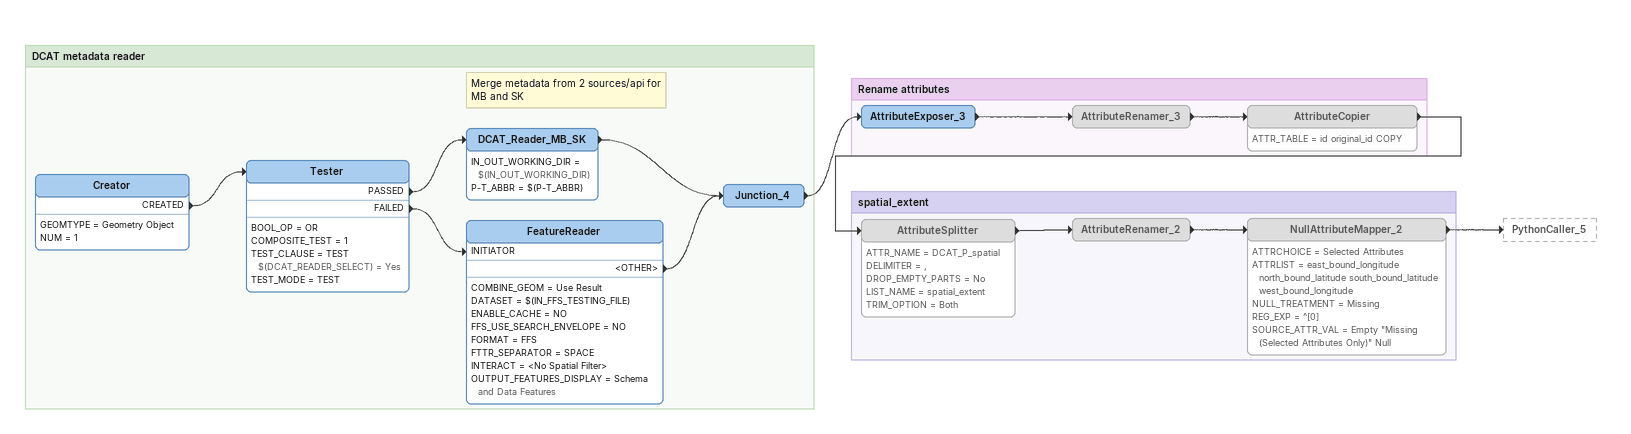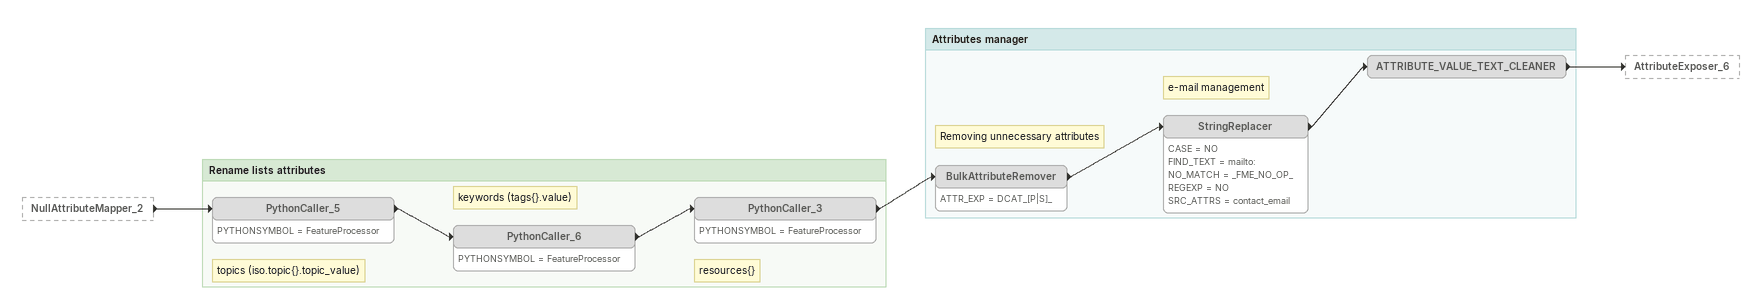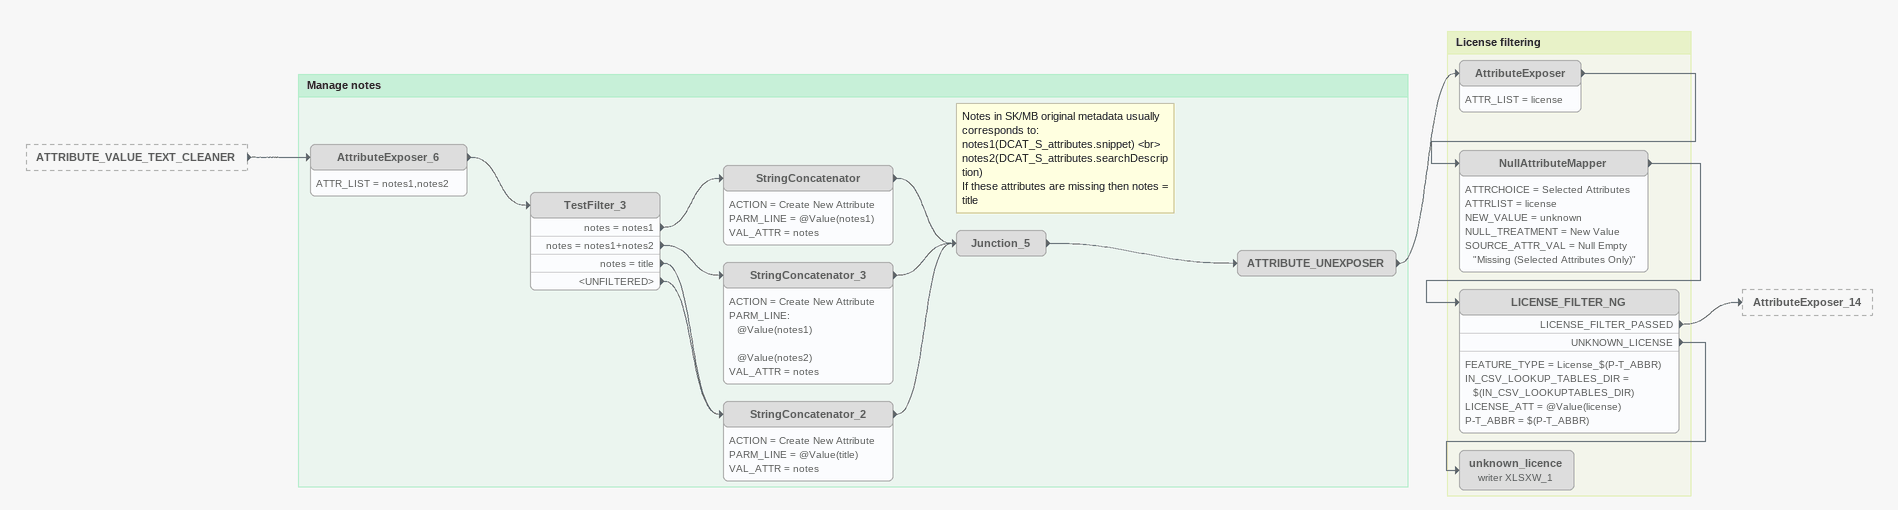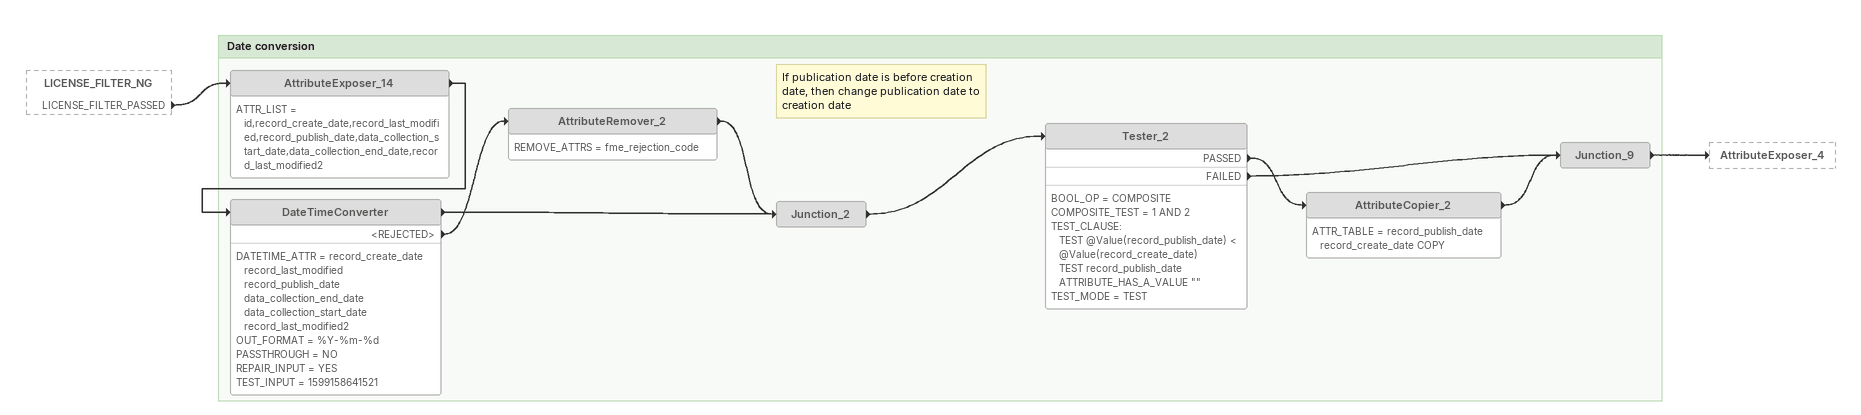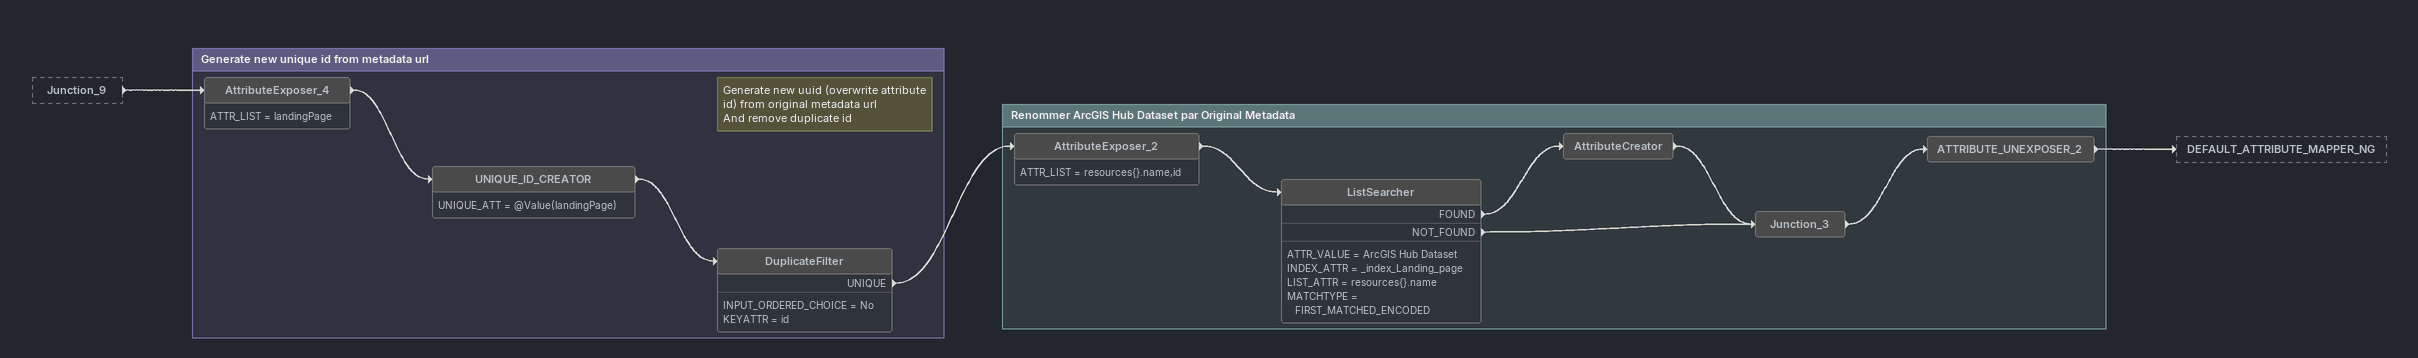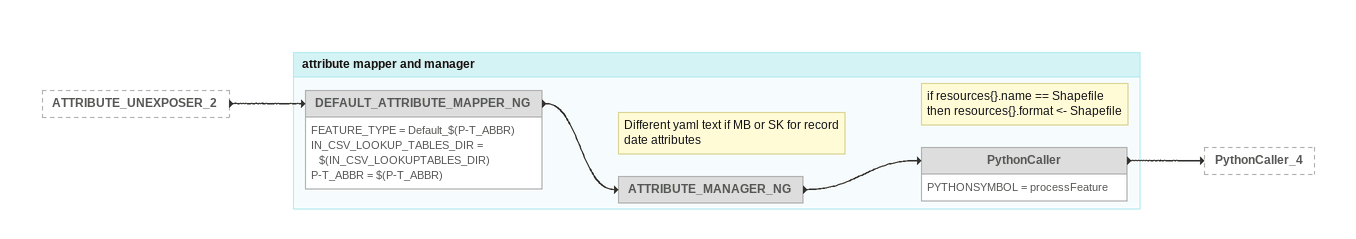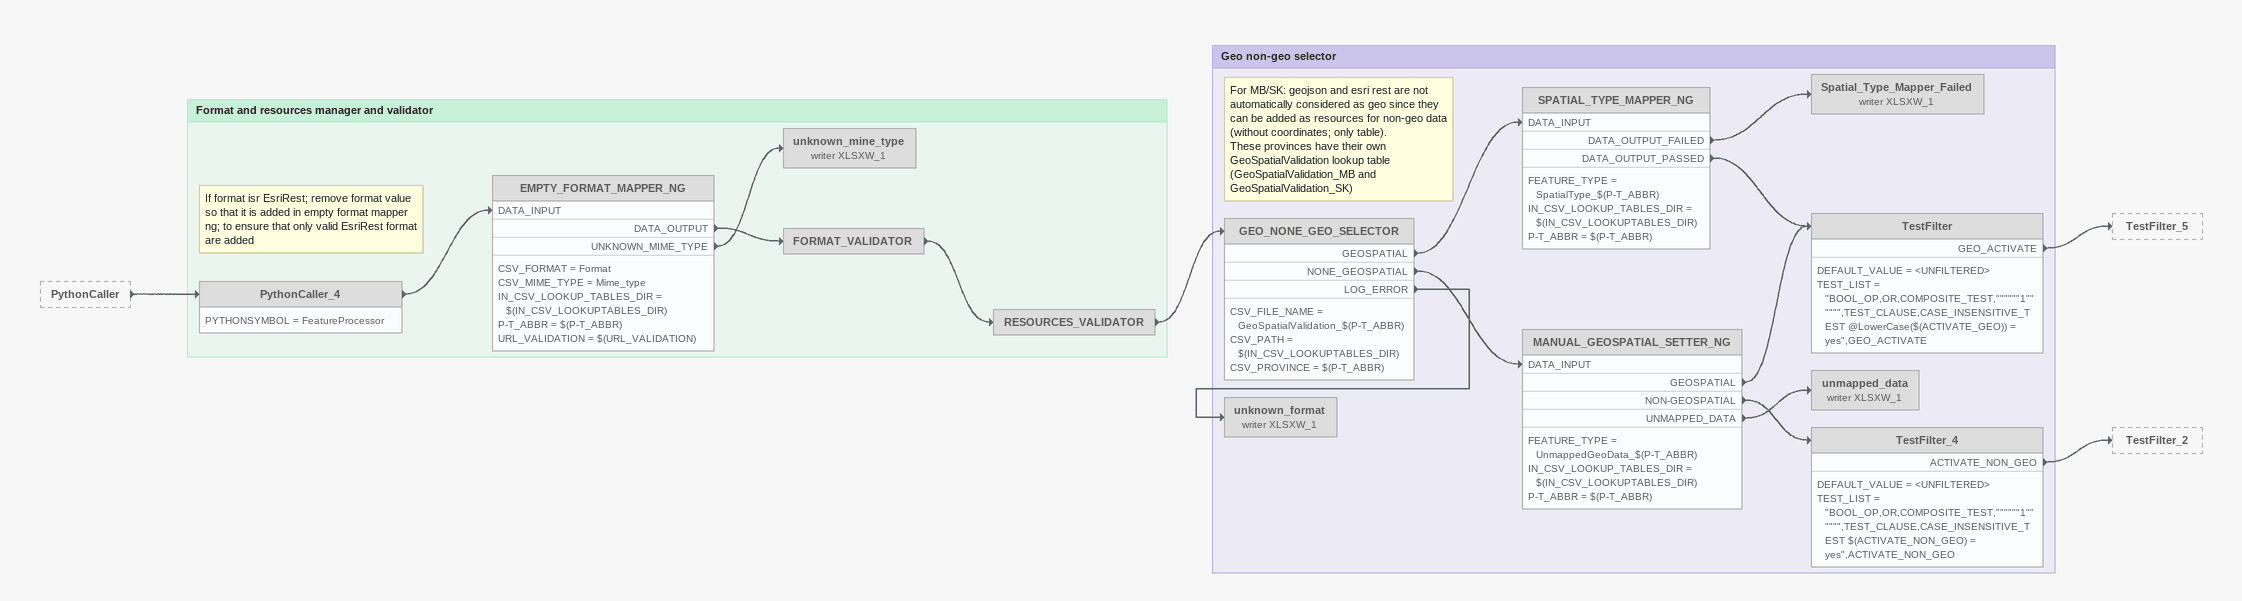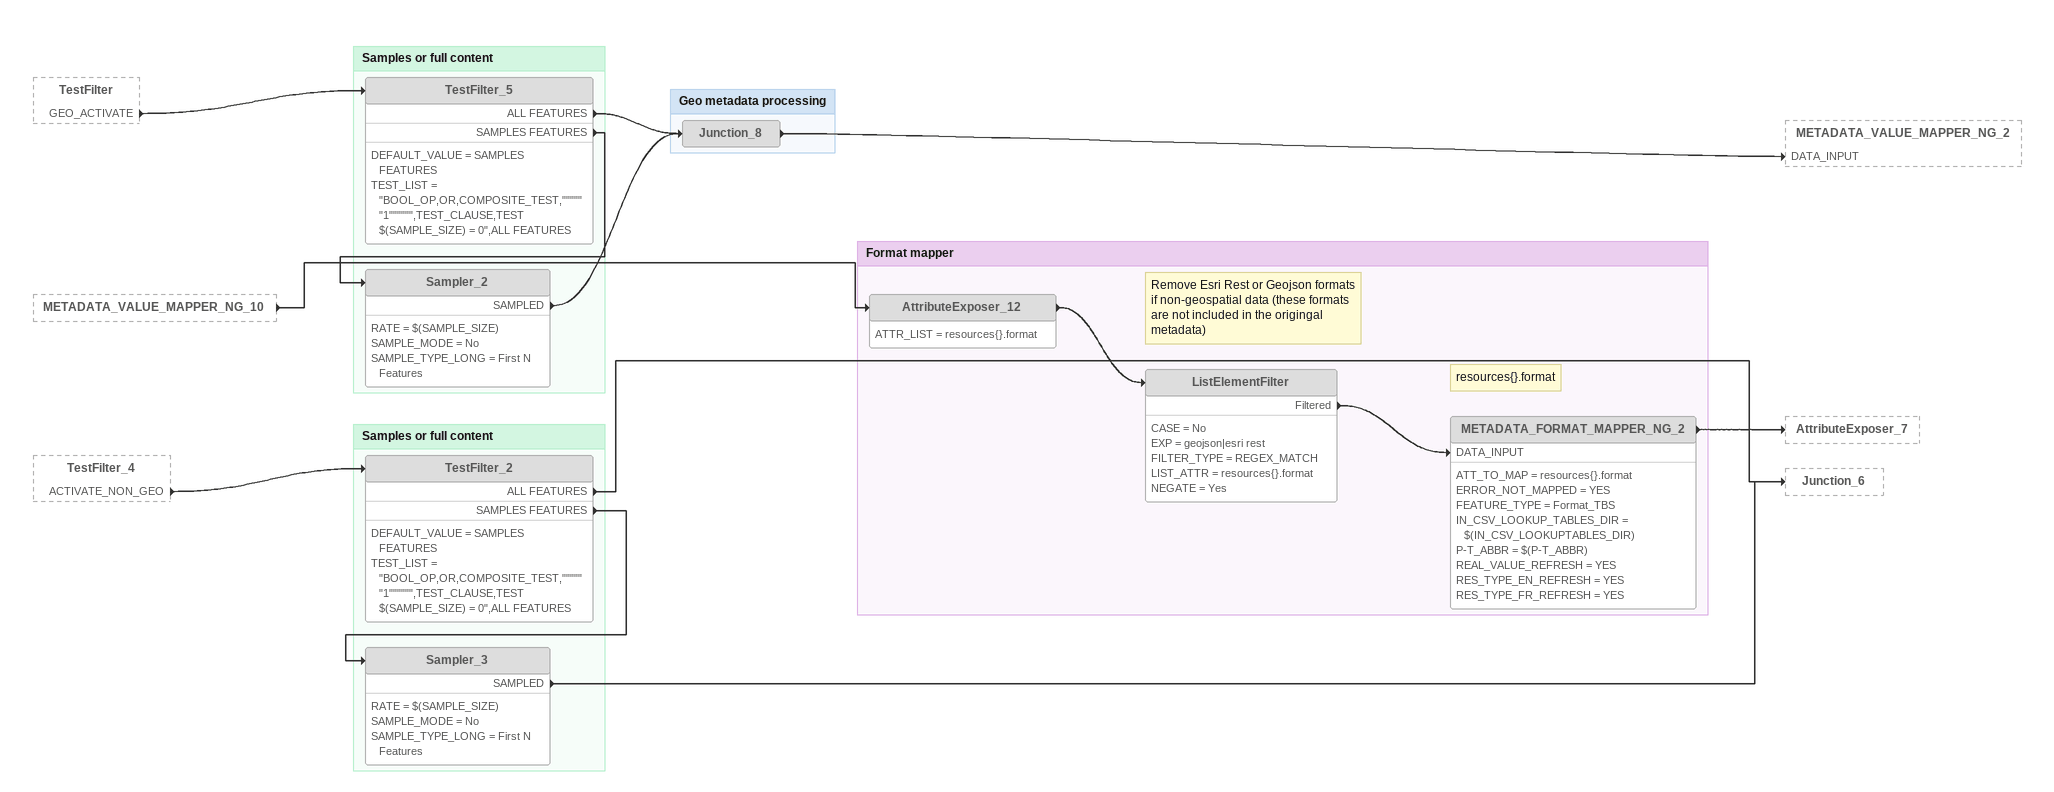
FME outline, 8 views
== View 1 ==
Bookmark: DCAT metadata reader
Creator
    GEOMTYPE = Geometry Object
    NUM = 1
    CREATED -> Tester
Tester
    BOOL_OP = OR
    COMPOSITE_TEST = 1
    TEST_CLAUSE = TEST $(DCAT_READER_SELECT) = Yes
    TEST_MODE = TEST
    PASSED -> DCAT_Reader_MB_SK
    FAILED -> FeatureReader [INITIATOR]
Note: Merge metadata from 2 sources/api for MB and SK
DCAT_Reader_MB_SK
    IN_OUT_WORKING_DIR = $(IN_OUT_WORKING_DIR)
    P-T_ABBR = $(P-T_ABBR)
    -> Junction_4
FeatureReader
    COMBINE_GEOM = Use Result
    DATASET = $(IN_FFS_TESTING_FILE)
    ENABLE_CACHE = NO
    FFS_USE_SEARCH_ENVELOPE = NO
    FORMAT = FFS
    FTTR_SEPARATOR = SPACE
    INTERACT = <No Spatial Filter>
    OUTPUT_FEATURES_DISPLAY = Schema and Data Features
    <OTHER> -> Junction_4
Junction_4
    -> AttributeExposer_3

Bookmark: Rename attributes
AttributeExposer_3
    -> AttributeRenamer_3
AttributeRenamer_3 [off]
    -> AttributeCopier
AttributeCopier [off]
    ATTR_TABLE = id original_id COPY
    -> AttributeSplitter

Bookmark: spatial_extent
AttributeSplitter [off]
    ATTR_NAME = DCAT_P_spatial
    DELIMITER = ,
    DROP_EMPTY_PARTS = No
    LIST_NAME = spatial_extent
    TRIM_OPTION = Both
    -> AttributeRenamer_2
AttributeRenamer_2 [off]
    -> NullAttributeMapper_2
NullAttributeMapper_2 [off]
    ATTRCHOICE = Selected Attributes
    ATTRLIST = east_bound_longitude north_bound_latitude south_bound_latitude west_bound_longitude
    NULL_TREATMENT = Missing
    REG_EXP = ^[0]
    SOURCE_ATTR_VAL = Empty "Missing (Selected Attributes Only)" Null
    -> PythonCaller_5

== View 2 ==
NullAttributeMapper_2 [outside]
    -> PythonCaller_5

Bookmark: Rename lists attributes
Note: topics (iso.topic{}.topic_value)
PythonCaller_5 [off]
    PYTHONSYMBOL = FeatureProcessor
    -> PythonCaller_6
Note: keywords (tags{}.value)
PythonCaller_6 [off]
    PYTHONSYMBOL = FeatureProcessor
    -> PythonCaller_3
Note: resources{}
PythonCaller_3 [off]
    PYTHONSYMBOL = FeatureProcessor
    -> BulkAttributeRemover

Bookmark: Attributes manager
Note: Removing unnecessary attributes
BulkAttributeRemover [off]
    ATTR_EXP = DCAT_[P|S]_
    -> StringReplacer
Note: e-mail management
StringReplacer [off]
    CASE = NO
    FIND_TEXT = mailto:
    NO_MATCH = _FME_NO_OP_
    REGEXP = NO
    SRC_ATTRS = contact_email
    -> ATTRIBUTE_VALUE_TEXT_CLEANER
ATTRIBUTE_VALUE_TEXT_CLEANER [off]
    -> AttributeExposer_6

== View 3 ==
ATTRIBUTE_VALUE_TEXT_CLEANER [outside]
    -> AttributeExposer_6

Bookmark: Manage notes
AttributeExposer_6 [off]
    ATTR_LIST = notes1,notes2
    -> TestFilter_3
TestFilter_3 [off]
    notes = notes1 -> StringConcatenator
    notes = notes1+notes2 -> StringConcatenator_3
    notes = title -> StringConcatenator_2
    <UNFILTERED> -> StringConcatenator_2
StringConcatenator [off]
    ACTION = Create New Attribute
    PARM_LINE = @Value(notes1)
    VAL_ATTR = notes
    -> Junction_5
StringConcatenator_3 [off]
    ACTION = Create New Attribute
    PARM_LINE:
      @Value(notes1)

      @Value(notes2)
    VAL_ATTR = notes
    -> Junction_5
StringConcatenator_2 [off]
    ACTION = Create New Attribute
    PARM_LINE = @Value(title)
    VAL_ATTR = notes
    -> Junction_5
Note: Notes in SK/MB original metadata usually corresponds to: notes1(DCAT_S_attributes.snippet) <br> notes2(DCAT_S_attributes.searchDescription) / If these attributes are missing then notes = title
Junction_5 [off]
    -> ATTRIBUTE_UNEXPOSER
ATTRIBUTE_UNEXPOSER [off]
    -> AttributeExposer

Bookmark: License filtering
AttributeExposer [off]
    ATTR_LIST = license
    -> NullAttributeMapper
NullAttributeMapper [off]
    ATTRCHOICE = Selected Attributes
    ATTRLIST = license
    NEW_VALUE = unknown
    NULL_TREATMENT = New Value
    SOURCE_ATTR_VAL = Null Empty "Missing (Selected Attributes Only)"
    -> LICENSE_FILTER_NG
LICENSE_FILTER_NG [off]
    FEATURE_TYPE = License_$(P-T_ABBR)
    IN_CSV_LOOKUP_TABLES_DIR = $(IN_CSV_LOOKUPTABLES_DIR)
    LICENSE_ATT = @Value(license)
    P-T_ABBR = $(P-T_ABBR)
    LICENSE_FILTER_PASSED -> AttributeExposer_14
    UNKNOWN_LICENSE -> unknown_licence (writer XLSXW_1)
unknown_licence (writer XLSXW_1) [off]

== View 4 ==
LICENSE_FILTER_NG [outside]
    LICENSE_FILTER_PASSED -> AttributeExposer_14

Bookmark: Date conversion
AttributeExposer_14 [off]
    ATTR_LIST = id,record_create_date,record_last_modified,record_publish_date,data_collection_start_date,data_collection_end_date,record_last_modified2
    -> DateTimeConverter
DateTimeConverter [off]
    DATETIME_ATTR = record_create_date record_last_modified record_publish_date data_collection_end_date data_collection_start_date record_last_modified2
    OUT_FORMAT = %Y-%m-%d
    PASSTHROUGH = NO
    REPAIR_INPUT = YES
    TEST_INPUT = 1599158641521
    -> Junction_2
    <REJECTED> -> AttributeRemover_2
AttributeRemover_2 [off]
    REMOVE_ATTRS = fme_rejection_code
    -> Junction_2
Junction_2 [off]
    -> Tester_2
Note: If publication date is before creation date, then change publication date to creation date
Tester_2 [off]
    BOOL_OP = COMPOSITE
    COMPOSITE_TEST = 1 AND 2
    TEST_CLAUSE:
      TEST @Value(record_publish_date) < @Value(record_create_date)
      TEST record_publish_date ATTRIBUTE_HAS_A_VALUE ""
    TEST_MODE = TEST
    PASSED -> AttributeCopier_2
    FAILED -> Junction_9
AttributeCopier_2 [off]
    ATTR_TABLE = record_publish_date record_create_date COPY
    -> Junction_9
Junction_9 [off]
    -> AttributeExposer_4

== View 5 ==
Junction_9 [outside]
    -> AttributeExposer_4

Bookmark: Generate new unique id from metadata url
AttributeExposer_4 [off]
    ATTR_LIST = landingPage
    -> UNIQUE_ID_CREATOR
Note: Generate new uuid (overwrite attribute id) from original metadata url / And remove duplicate id
UNIQUE_ID_CREATOR [off]
    UNIQUE_ATT = @Value(landingPage)
    -> DuplicateFilter
DuplicateFilter [off]
    INPUT_ORDERED_CHOICE = No
    KEYATTR = id
    UNIQUE -> AttributeExposer_2

Bookmark: Renommer ArcGIS Hub Dataset par Original Metadata
AttributeExposer_2 [off]
    ATTR_LIST = resources{}.name,id
    -> ListSearcher
ListSearcher [off]
    ATTR_VALUE = ArcGIS Hub Dataset
    INDEX_ATTR = _index_Landing_page
    LIST_ATTR = resources{}.name
    MATCHTYPE = FIRST_MATCHED_ENCODED
    FOUND -> AttributeCreator
    NOT_FOUND -> Junction_3
AttributeCreator [off]
    -> Junction_3
Junction_3 [off]
    -> ATTRIBUTE_UNEXPOSER_2
ATTRIBUTE_UNEXPOSER_2 [off]
    -> DEFAULT_ATTRIBUTE_MAPPER_NG

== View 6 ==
ATTRIBUTE_UNEXPOSER_2 [outside]
    -> DEFAULT_ATTRIBUTE_MAPPER_NG

Bookmark: attribute mapper and manager
DEFAULT_ATTRIBUTE_MAPPER_NG [off]
    FEATURE_TYPE = Default_$(P-T_ABBR)
    IN_CSV_LOOKUP_TABLES_DIR = $(IN_CSV_LOOKUPTABLES_DIR)
    P-T_ABBR = $(P-T_ABBR)
    -> ATTRIBUTE_MANAGER_NG
Note: Different yaml text if MB or SK for record date attributes
ATTRIBUTE_MANAGER_NG [off]
    -> PythonCaller
Note: if resources{}.name == Shapefile / then resources{}.format <- Shapefile
PythonCaller [off]
    PYTHONSYMBOL = processFeature
    -> PythonCaller_4

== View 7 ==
PythonCaller [outside]
    -> PythonCaller_4

Bookmark: Format and resources manager and validator
Note: If format isr EsriRest; remove format value so that it is added in empty format mapper ng; to ensure that only valid EsriRest format are added
PythonCaller_4 [off]
    PYTHONSYMBOL = FeatureProcessor
    -> EMPTY_FORMAT_MAPPER_NG [DATA_INPUT]
EMPTY_FORMAT_MAPPER_NG [off]
    CSV_FORMAT = Format
    CSV_MIME_TYPE = Mime_type
    IN_CSV_LOOKUP_TABLES_DIR = $(IN_CSV_LOOKUPTABLES_DIR)
    P-T_ABBR = $(P-T_ABBR)
    URL_VALIDATION = $(URL_VALIDATION)
    DATA_OUTPUT -> FORMAT_VALIDATOR
    UNKNOWN_MIME_TYPE -> unknown_mine_type (writer XLSXW_1)
unknown_mine_type (writer XLSXW_1) [off]
FORMAT_VALIDATOR [off]
    -> RESOURCES_VALIDATOR
RESOURCES_VALIDATOR [off]
    -> GEO_NONE_GEO_SELECTOR

Bookmark: Geo non-geo selector
Note: For MB/SK: geojson and esri rest are not automatically considered as geo since they can be added as resources for non-geo data (without coordinates; only table). / These provinces have their own GeoSpatialValidation lookup table (GeoSpatialValidation_MB and GeoSpatialValidation_SK)
GEO_NONE_GEO_SELECTOR [off]
    CSV_FILE_NAME = GeoSpatialValidation_$(P-T_ABBR)
    CSV_PATH = $(IN_CSV_LOOKUPTABLES_DIR)
    CSV_PROVINCE = $(P-T_ABBR)
    GEOSPATIAL -> SPATIAL_TYPE_MAPPER_NG [DATA_INPUT]
    NONE_GEOSPATIAL -> MANUAL_GEOSPATIAL_SETTER_NG [DATA_INPUT]
    LOG_ERROR -> unknown_format (writer XLSXW_1)
SPATIAL_TYPE_MAPPER_NG [off]
    FEATURE_TYPE = SpatialType_$(P-T_ABBR)
    IN_CSV_LOOKUP_TABLES_DIR = $(IN_CSV_LOOKUPTABLES_DIR)
    P-T_ABBR = $(P-T_ABBR)
    DATA_OUTPUT_FAILED -> Spatial_Type_Mapper_Failed (writer XLSXW_1)
    DATA_OUTPUT_PASSED -> TestFilter
Spatial_Type_Mapper_Failed (writer XLSXW_1) [off]
MANUAL_GEOSPATIAL_SETTER_NG [off]
    FEATURE_TYPE = UnmappedGeoData_$(P-T_ABBR)
    IN_CSV_LOOKUP_TABLES_DIR = $(IN_CSV_LOOKUPTABLES_DIR)
    P-T_ABBR = $(P-T_ABBR)
    GEOSPATIAL -> TestFilter
    NON-GEOSPATIAL -> TestFilter_4
    UNMAPPED_DATA -> unmapped_data (writer XLSXW_1)
TestFilter [off]
    DEFAULT_VALUE = <UNFILTERED>
    TEST_LIST = "BOOL_OP,OR,COMPOSITE_TEST,""""""1"""""",TEST_CLAUSE,CASE_INSENSITIVE_TEST @LowerCase($(ACTIVATE_GEO)) = yes",GEO_ACTIVATE
    GEO_ACTIVATE -> TestFilter_5
unmapped_data (writer XLSXW_1) [off]
TestFilter_4 [off]
    DEFAULT_VALUE = <UNFILTERED>
    TEST_LIST = "BOOL_OP,OR,COMPOSITE_TEST,""""""1"""""",TEST_CLAUSE,CASE_INSENSITIVE_TEST $(ACTIVATE_NON_GEO) = yes",ACTIVATE_NON_GEO
    ACTIVATE_NON_GEO -> TestFilter_2
unknown_format (writer XLSXW_1) [off]

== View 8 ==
TestFilter [outside]
    GEO_ACTIVATE -> TestFilter_5
METADATA_VALUE_MAPPER_NG_10 [outside]
    -> AttributeExposer_12
TestFilter_4 [outside]
    ACTIVATE_NON_GEO -> TestFilter_2

Bookmark: Samples or full content
TestFilter_5 [off]
    DEFAULT_VALUE = SAMPLES FEATURES
    TEST_LIST = "BOOL_OP,OR,COMPOSITE_TEST,""""""1"""""",TEST_CLAUSE,TEST $(SAMPLE_SIZE) = 0",ALL FEATURES
    ALL FEATURES -> Junction_8
    SAMPLES FEATURES -> Sampler_2
Sampler_2 [off]
    RATE = $(SAMPLE_SIZE)
    SAMPLE_MODE = No
    SAMPLE_TYPE_LONG = First N Features
    SAMPLED -> Junction_8

Bookmark: Geo metadata processing
Junction_8 [off]
    -> METADATA_VALUE_MAPPER_NG_2 [DATA_INPUT]

Bookmark: Samples or full content
TestFilter_2 [off]
    DEFAULT_VALUE = SAMPLES FEATURES
    TEST_LIST = "BOOL_OP,OR,COMPOSITE_TEST,""""""1"""""",TEST_CLAUSE,TEST $(SAMPLE_SIZE) = 0",ALL FEATURES
    ALL FEATURES -> Junction_6
    SAMPLES FEATURES -> Sampler_3
Sampler_3 [off]
    RATE = $(SAMPLE_SIZE)
    SAMPLE_MODE = No
    SAMPLE_TYPE_LONG = First N Features
    SAMPLED -> Junction_6

Bookmark: Format mapper
AttributeExposer_12 [off]
    ATTR_LIST = resources{}.format
    -> ListElementFilter
Note: Remove Esri Rest or Geojson formats if non-geospatial data (these formats are not included in the origingal metadata)
ListElementFilter [off]
    CASE = No
    EXP = geojson|esri rest
    FILTER_TYPE = REGEX_MATCH
    LIST_ATTR = resources{}.format
    NEGATE = Yes
    Filtered -> METADATA_FORMAT_MAPPER_NG_2 [DATA_INPUT]
Note: resources{}.format
METADATA_FORMAT_MAPPER_NG_2 [off]
    ATT_TO_MAP = resources{}.format
    ERROR_NOT_MAPPED = YES
    FEATURE_TYPE = Format_TBS
    IN_CSV_LOOKUP_TABLES_DIR = $(IN_CSV_LOOKUPTABLES_DIR)
    P-T_ABBR = $(P-T_ABBR)
    REAL_VALUE_REFRESH = YES
    RES_TYPE_EN_REFRESH = YES
    RES_TYPE_FR_REFRESH = YES
    -> AttributeExposer_7
